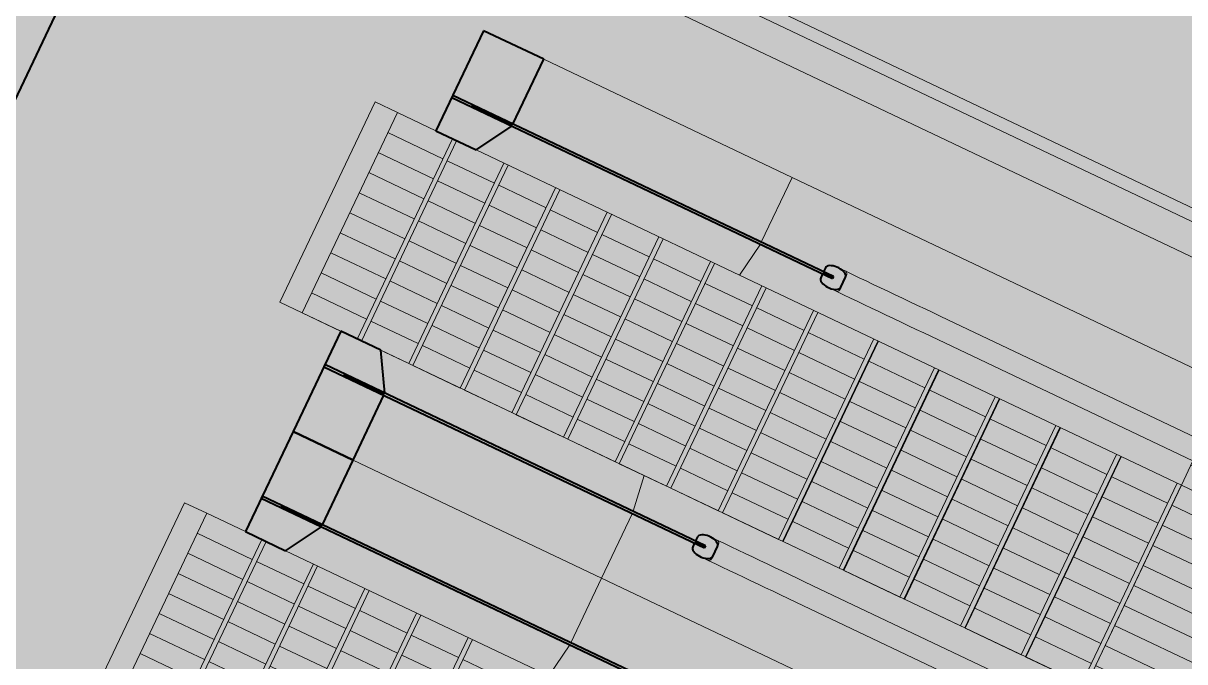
# Model space of a CAD drawing. Extents: x 11425 to 15501, y 6544 to 9114.
# Drawn here: x 11542.74 to 11547.98, y 9087.63 to 9090.51 of the extents above; entities that cross this region are included whole.
import ezdxf

# ---------------------------------------------------------------- set-up
doc = ezdxf.new("R2010")
doc.units = 0
for name, color, linetype, lineweight in [('МГТ-АМ-АР-Стены монолитные', 5, 'Continuous', 40), ('МГТ_АР_Окна', 150, 'Continuous', 9), ('Обобщенные модели', 7, 'Continuous', 18), ('Оборудование', 7, 'Continuous', 35)]:
    doc.layers.add(name, color=color, linetype=linetype, lineweight=lineweight)

msp = doc.modelspace()

# ---------------------------------------------------------------- hatches: boundary and pattern name
at = {"transparency": 33554559}
h = msp.add_hatch(color=1, dxfattribs=at)
h.dxf.hatch_style = 1
h.paths.add_polyline_path([(11469.4433, 8969.1299), (11480.3322, 8962.4013), (11509.0411, 9009.3096), (11498.1248, 9015.9944)])
h.paths.add_polyline_path([(11511.1161, 9098.1937), (11515.024, 9106.4119), (11559.1855, 9085.4126), (11555.2776, 9077.1944)])
at = {"layer": 'Обобщенные модели', "lineweight": 9}
h = msp.add_hatch(dxfattribs=at)
h.set_pattern_fill('FP_93', color=1, scale=0.001, angle=64.5684, style=0, pattern_type=2)
h.set_pattern_definition([(154.5684, (11546.23131, 9087.58616), (0.0429434, 0.09031), [])])
h.paths.add_polyline_path([(11548.451, 9088.3762), (11548.4385, 9088.3505), (11548.435, 9088.3474), (11548.4177, 9088.3437), (11548.4059, 9088.3479), (11548.0154, 9088.5335), (11547.4815, 9087.4106), (11547.8832, 9087.2178), (11547.8897, 9087.2068), (11547.8905, 9087.1975), (11547.8901, 9087.1942), (11547.887, 9087.1901), (11547.8619, 9087.1374), (11547.8576, 9087.1338), (11547.8468, 9087.1302), (11547.841, 9087.1302), (11547.8262, 9087.136), (11547.7536, 9087.1706), (11547.5571, 9087.264), (11547.4385, 9087.3203), (11547.319, 9087.0689), (11548.2571, 9086.6229), (11548.9728, 9088.1281)], flags=0)
at = {"layer": 'Оборудование', "lineweight": 9}
h = msp.add_hatch(dxfattribs=at)
h.set_pattern_fill('FP_81', color=1, scale=0.001, angle=64.5684, style=0, pattern_type=2)
h.set_pattern_definition([(154.5684, (11544.81854, 9088.81159), (0.0429434, 0.09031), [])])
h.paths.add_polyline_path([(11544.4303, 9090.1035), (11544.0009, 9089.2004), (11544.2489, 9089.0825), (11544.6783, 9089.9856), (11544.6043, 9090.0208)], flags=0)
h = msp.add_hatch(dxfattribs=at)
h.set_pattern_fill('FP_82', color=1, scale=0.001, angle=64.5684, style=0, pattern_type=2)
h.set_pattern_definition([(154.5684, (11545.05104, 9088.70104), (0.0429434, 0.09031), [])])
h.paths.add_polyline_path([(11544.6974, 9089.9765), (11544.268, 9089.0734), (11544.4814, 9088.9719), (11544.9108, 9089.875), (11544.7849, 9089.9349)], flags=0)
h = msp.add_hatch(dxfattribs=at)
h.set_pattern_fill('FP_83', color=1, scale=0.001, angle=64.5684, style=0, pattern_type=2)
h.set_pattern_definition([(154.5684, (11545.28354, 9088.59048), (0.0429434, 0.09031), [])])
h.paths.add_polyline_path([(11544.9299, 9089.8659), (11544.5005, 9088.9628), (11544.7139, 9088.8614), (11545.1433, 9089.7645)], flags=0)
h = msp.add_hatch(dxfattribs=at)
h.set_pattern_fill('FP_84', color=1, scale=0.001, angle=64.5684, style=0, pattern_type=2)
h.set_pattern_definition([(154.5684, (11545.51604, 9088.47993), (0.0429434, 0.09031), [])])
h.paths.add_polyline_path([(11545.1624, 9089.7554), (11544.733, 9088.8523), (11544.9464, 9088.7508), (11545.3758, 9089.6539)], flags=0)
h = msp.add_hatch(dxfattribs=at)
h.set_pattern_fill('FP_85', color=1, scale=0.001, angle=64.5684, style=0, pattern_type=2)
h.set_pattern_definition([(154.5684, (11545.74854, 9088.36937), (0.0429434, 0.09031), [])])
h.paths.add_polyline_path([(11545.3949, 9089.6448), (11544.9655, 9088.7417), (11545.1788, 9088.6403), (11545.6083, 9089.5434), (11545.5943, 9089.55)], flags=0)
h = msp.add_hatch(dxfattribs=at)
h.set_pattern_fill('FP_86', color=1, scale=0.001, angle=64.5684, style=0, pattern_type=2)
h.set_pattern_definition([(154.5684, (11545.98103, 9088.25882), (0.0429434, 0.09031), [])])
h.paths.add_polyline_path([(11545.6274, 9089.5343), (11545.198, 9088.6312), (11545.4113, 9088.5297), (11545.8408, 9089.4328)], flags=0)
h = msp.add_hatch(dxfattribs=at)
h.set_pattern_fill('FP_87', color=1, scale=0.001, angle=64.5684, style=0, pattern_type=2)
h.set_pattern_definition([(154.5684, (11546.21353, 9088.14826), (0.0429434, 0.09031), [])])
h.paths.add_polyline_path([(11546.0551, 9089.3309), (11545.8599, 9089.4237), (11545.4305, 9088.5206), (11545.6438, 9088.4192), (11546.0733, 9089.3223)], flags=0)
h = msp.add_hatch(dxfattribs=at)
h.set_pattern_fill('FP_88', color=1, scale=0.001, angle=64.5684, style=0, pattern_type=2)
h.set_pattern_definition([(154.5684, (11546.44603, 9088.03771), (0.0429434, 0.09031), [])])
h.paths.add_polyline_path([(11546.3056, 9089.2118), (11546.0924, 9089.3131), (11545.663, 9088.41), (11545.8763, 9088.3086), (11546.3058, 9089.2117)], flags=0)
h = msp.add_hatch(dxfattribs=at)
h.set_pattern_fill('FP_91', color=1, scale=0.001, angle=64.5684, style=0, pattern_type=2)
h.set_pattern_definition([(154.5684, (11546.71696, 9087.90888), (0.0429434, 0.09031), [])])
h.paths.add_polyline_path([(11546.433, 9089.1512), (11546.3247, 9089.202), (11545.8955, 9088.2995), (11546.1473, 9088.1798), (11546.5767, 9089.0829), (11546.5159, 9089.1118)], flags=0)
h = msp.add_hatch(dxfattribs=at)
h.set_pattern_fill('FP_79', color=1, scale=0.001, angle=64.5684, style=0, pattern_type=2)
h.set_pattern_definition([(154.5684, (11546.99042, 9087.77884), (0.0429434, 0.09031), [])])
h.paths.add_polyline_path([(11546.7847, 9088.984), (11546.5981, 9089.072), (11546.169, 9088.1695), (11546.4207, 9088.0497), (11546.8502, 9088.9528)], flags=0)
h = msp.add_hatch(dxfattribs=at)
h.set_pattern_fill('FP_80', color=1, scale=0.001, angle=64.5684, style=0, pattern_type=2)
h.set_pattern_definition([(154.5684, (11547.26388, 9087.64881), (0.0429434, 0.09031), [])])
h.paths.add_polyline_path([(11546.9767, 9088.8927), (11546.8719, 9088.9425), (11546.4424, 9088.0394), (11546.6942, 9087.9197), (11547.1236, 9088.8228)], flags=0)
h = msp.add_hatch(dxfattribs=at)
h.set_pattern_fill('FP_89', color=1, scale=0.001, angle=64.5684, style=0, pattern_type=2)
h.set_pattern_definition([(154.5684, (11547.53733, 9087.51878), (0.0429434, 0.09031), [])])
h.paths.add_polyline_path([(11547.3971, 9088.6928), (11547.1453, 9088.8125), (11546.7159, 9087.9094), (11546.9676, 9087.7897), (11547.2015, 9088.2815)], flags=0)
h = msp.add_hatch(dxfattribs=at)
h.set_pattern_fill('FP_90', color=1, scale=0.001, angle=64.5684, style=0, pattern_type=2)
h.set_pattern_definition([(154.5684, (11547.81079, 9087.38875), (0.0429434, 0.09031), [])])
h.paths.add_polyline_path([(11547.4188, 9088.6825), (11546.9893, 9087.7794), (11547.2411, 9087.6596), (11547.6705, 9088.5627), (11547.4375, 9088.6736)], flags=0)
h = msp.add_hatch(dxfattribs=at)
h.set_pattern_fill('FP_92', color=1, scale=0.001, angle=64.5684, style=0, pattern_type=2)
h.set_pattern_definition([(154.5684, (11548.08425, 9087.25871), (0.0429434, 0.09031), [])])
h.paths.add_polyline_path([(11547.8983, 9088.4544), (11547.6922, 9088.5524), (11547.2628, 9087.6493), (11547.5146, 9087.5296), (11547.944, 9088.4327)], flags=0)
h = msp.add_hatch(dxfattribs=at)
h.set_pattern_fill('FP_81', color=1, scale=0.001, angle=64.5684, style=0, pattern_type=2)
h.set_pattern_definition([(154.5684, (11543.95968, 9087.0054), (0.0429434, 0.09031), [])])
h.paths.add_polyline_path([(11543.5714, 9088.2973), (11543.142, 9087.3942), (11543.39, 9087.2763), (11543.8194, 9088.1794), (11543.7454, 9088.2146)], flags=0)
h = msp.add_hatch(dxfattribs=at)
h.set_pattern_fill('FP_82', color=1, scale=0.001, angle=64.5684, style=0, pattern_type=2)
h.set_pattern_definition([(154.5684, (11544.19217, 9086.89484), (0.0429434, 0.09031), [])])
h.paths.add_polyline_path([(11543.9261, 9088.1287), (11543.8386, 9088.1703), (11543.4091, 9087.2672), (11543.6225, 9087.1657), (11544.0519, 9088.0688), (11544.0164, 9088.0857)], flags=0)
h = msp.add_hatch(dxfattribs=at)
h.set_pattern_fill('FP_83', color=1, scale=0.001, angle=64.5684, style=0, pattern_type=2)
h.set_pattern_definition([(154.5684, (11544.42467, 9086.78429), (0.0429434, 0.09031), [])])
h.paths.add_polyline_path([(11544.0711, 9088.0597), (11543.6416, 9087.1566), (11543.855, 9087.0552), (11544.2844, 9087.9583)], flags=0)
h = msp.add_hatch(dxfattribs=at)
h.set_pattern_fill('FP_84', color=1, scale=0.001, angle=64.5684, style=0, pattern_type=2)
h.set_pattern_definition([(154.5684, (11544.65717, 9086.67373), (0.0429434, 0.09031), [])])
h.paths.add_polyline_path([(11544.5169, 9087.8477), (11544.3036, 9087.9492), (11543.8741, 9087.0461), (11544.0875, 9086.9446), (11544.1387, 9087.0523)], flags=0)
h = msp.add_hatch(dxfattribs=at)
h.set_pattern_fill('FP_85', color=1, scale=0.001, angle=64.5684, style=0, pattern_type=2)
h.set_pattern_definition([(154.5684, (11544.88967, 9086.56318), (0.0429434, 0.09031), [])])
h.paths.add_polyline_path([(11544.5361, 9087.8386), (11544.1066, 9086.9355), (11544.32, 9086.8341), (11544.7494, 9087.7372), (11544.7354, 9087.7438)], flags=0)
h = msp.add_hatch(dxfattribs=at)
h.set_pattern_fill('FP_86', color=1, scale=0.001, angle=64.5684, style=0, pattern_type=2)
h.set_pattern_definition([(154.5684, (11545.12217, 9086.45262), (0.0429434, 0.09031), [])])
h.paths.add_polyline_path([(11544.7686, 9087.7281), (11544.3391, 9086.825), (11544.5525, 9086.7235), (11544.9819, 9087.6266)], flags=0)

# ---------------------------------------------------------------- linework, layer by layer
at = {"layer": 'МГТ-АМ-АР-Стены монолитные', "color": 1}
msp.add_line((11541.4358, 9087.4858), (11543.3253, 9091.4594), dxfattribs=at)
at = {"layer": 'МГТ_АР_Окна', "color": 1}
for points in [[(11533.4004, 9096.6217), (11558.7775, 9084.5546), (11558.5198, 9084.0128)], [(11536.9711, 9094.8629), (11558.7042, 9084.5286), (11558.4702, 9084.0364)], [(11536.9089, 9094.732), (11558.511, 9084.4599), (11558.3392, 9084.0987)]]:
    msp.add_lwpolyline(points, dxfattribs=at)
at = {"layer": 'Обобщенные модели', "color": 1, "lineweight": 40}
for p, q in [((11544.819, 9090.4723), (11544.6043, 9090.0208)), ((11545.0899, 9090.3435), (11544.819, 9090.4723)), ((11544.9511, 9090.0515), (11545.0899, 9090.3435)), ((11544.6802, 9090.1803), (11544.6759, 9090.1713)), ((11546.3961, 9089.3644), (11544.6802, 9090.1803)), ((11544.6759, 9090.1713), (11546.3918, 9089.3554)), ((11544.7662, 9090.1283), (11544.7705, 9090.1374)), ((11544.9468, 9090.0425), (11544.7662, 9090.1283)), ((11544.7705, 9090.1374), (11544.9511, 9090.0515)), ((11544.7849, 9089.9349), (11544.9468, 9090.0425)), ((11544.6043, 9090.0208), (11544.7849, 9089.9349)), ((11546.3595, 9089.4039), (11546.3509, 9089.3859)), ((11546.3466, 9089.3768), (11546.338, 9089.3588)), ((11546.3918, 9089.3554), (11546.3466, 9089.3768)), ((11546.3509, 9089.3859), (11546.3961, 9089.3644)), ((11546.3961, 9089.3644), (11546.3918, 9089.3554)), ((11546.3918, 9089.3554), (11546.3961, 9089.3644)), ((11546.4283, 9089.3158), (11546.4498, 9089.361)), ((11544.1749, 9089.1177), (11543.9602, 9088.6661)), ((11544.3555, 9089.0318), (11544.1749, 9089.1177)), ((11544.3742, 9088.8383), (11544.3555, 9089.0318)), ((11544.1033, 9088.9672), (11544.099, 9088.9581)), ((11544.099, 9088.9581), (11545.8149, 9088.1422)), ((11545.8192, 9088.1512), (11544.1033, 9088.9672)), ((11544.1893, 9088.9152), (11544.1936, 9088.9242)), ((11544.1936, 9088.9242), (11544.3742, 9088.8383)), ((11544.3699, 9088.8293), (11544.1893, 9088.9152)), ((11544.2311, 9088.5373), (11544.3699, 9088.8293)), ((11543.9602, 9088.6661), (11543.7454, 9088.2146)), ((11543.9602, 9088.6661), (11544.2311, 9088.5373)), ((11544.2311, 9088.5373), (11543.9602, 9088.6661)), ((11544.0922, 9088.2453), (11544.2311, 9088.5373)), ((11543.8213, 9088.3741), (11543.817, 9088.3651)), ((11543.817, 9088.3651), (11545.5329, 9087.5492)), ((11545.5372, 9087.5582), (11543.8213, 9088.3741)), ((11543.9073, 9088.3221), (11543.9116, 9088.3312)), ((11544.0879, 9088.2363), (11543.9073, 9088.3221)), ((11543.9116, 9088.3312), (11544.0922, 9088.2453)), ((11543.7454, 9088.2146), (11543.9261, 9088.1287)), ((11543.9261, 9088.1287), (11544.0879, 9088.2363)), ((11545.7826, 9088.1908), (11545.774, 9088.1727)), ((11545.7697, 9088.1637), (11545.7611, 9088.1456)), ((11545.8149, 9088.1422), (11545.7697, 9088.1637)), ((11545.774, 9088.1727), (11545.8192, 9088.1512)), ((11545.8192, 9088.1512), (11545.8149, 9088.1422)), ((11545.8149, 9088.1422), (11545.8192, 9088.1512)), ((11545.8515, 9088.1027), (11545.8729, 9088.1478))]:
    msp.add_line(p, q, dxfattribs=at)
at = {"layer": 'Обобщенные модели', "color": 1, "lineweight": 9}
for p, q in [((11546.2092, 9089.8113), (11545.0899, 9090.3435)), ((11545.9719, 9089.3705), (11544.7849, 9089.9349)), ((11546.2092, 9089.8113), (11546.0704, 9089.5193)), ((11546.0704, 9089.5193), (11546.2092, 9089.8113)), ((11546.2092, 9089.8113), (11546.9994, 9089.4355)), ((11546.0661, 9089.5102), (11545.9719, 9089.3705)), ((11545.9719, 9089.3705), (11546.0661, 9089.5102)), ((11546.4509, 9089.3881), (11546.4154, 9089.405)), ((11548.1779, 9088.8751), (11546.9994, 9089.4355)), ((11546.7847, 9088.984), (11545.9719, 9089.3705)), ((11546.4515, 9089.3602), (11546.43, 9089.315)), ((11546.43, 9089.315), (11546.4515, 9089.3602)), ((11546.3724, 9089.3147), (11546.408, 9089.2978)), ((11548.0583, 9088.6238), (11546.8799, 9089.1841)), ((11546.837, 9089.0938), (11548.0154, 9088.5335)), ((11544.3555, 9089.0318), (11545.5425, 9088.4674)), ((11547.9632, 9088.4236), (11546.7847, 9088.984)), ((11544.2311, 9088.5373), (11545.3503, 9088.0051)), ((11545.3503, 9088.0051), (11544.2311, 9088.5373)), ((11548.0154, 9088.5335), (11547.9632, 9088.4236)), ((11545.5425, 9088.4674), (11545.4935, 9088.3061)), ((11545.4935, 9088.3061), (11545.5425, 9088.4674)), ((11545.5425, 9088.4674), (11546.3553, 9088.0809)), ((11547.9629, 9088.423), (11547.5337, 9087.5205)), ((11545.4892, 9088.2971), (11545.3503, 9088.0051)), ((11545.3503, 9088.0051), (11545.4892, 9088.2971)), ((11545.8741, 9088.175), (11545.8385, 9088.1919)), ((11545.8746, 9088.147), (11545.8531, 9088.1019)), ((11545.8531, 9088.1019), (11545.8746, 9088.147)), ((11545.1131, 9087.5643), (11543.9261, 9088.1287)), ((11545.7956, 9088.1016), (11545.8311, 9088.0847)), ((11547.5337, 9087.5205), (11546.3553, 9088.0809)), ((11545.3503, 9088.0051), (11545.2115, 9087.7131)), ((11545.2115, 9087.7131), (11545.3503, 9088.0051)), ((11546.1406, 9087.6293), (11545.3503, 9088.0051)), ((11545.3503, 9088.0051), (11546.1406, 9087.6293)), ((11547.4815, 9087.4106), (11546.303, 9087.971)), ((11546.2601, 9087.8807), (11547.4385, 9087.3203)), ((11545.2072, 9087.704), (11545.1131, 9087.5643)), ((11545.1131, 9087.5643), (11545.2072, 9087.704)), ((11547.319, 9087.0689), (11546.1406, 9087.6293)), ((11547.319, 9087.0689), (11546.1406, 9087.6293))]:
    msp.add_line(p, q, dxfattribs=at)
at = {"layer": 'Обобщенные модели', "color": 1}
for p, q in [((11544.2489, 9089.0825), (11544.6783, 9089.9856)), ((11544.6974, 9089.9765), (11544.268, 9089.0734)), ((11544.4814, 9088.9719), (11544.9108, 9089.875)), ((11544.9299, 9089.8659), (11544.5005, 9088.9628)), ((11544.7139, 9088.8614), (11545.1433, 9089.7645)), ((11545.1624, 9089.7554), (11544.733, 9088.8523)), ((11544.9464, 9088.7508), (11545.3758, 9089.6539)), ((11545.3949, 9089.6448), (11544.9655, 9088.7417)), ((11545.1788, 9088.6403), (11545.6083, 9089.5434)), ((11545.6274, 9089.5343), (11545.198, 9088.6312)), ((11545.4113, 9088.5297), (11545.8408, 9089.4328)), ((11545.8599, 9089.4237), (11545.4305, 9088.5206)), ((11545.6438, 9088.4192), (11546.0733, 9089.3223)), ((11546.0924, 9089.3131), (11545.663, 9088.41)), ((11545.8763, 9088.3086), (11546.3058, 9089.2117)), ((11546.3249, 9089.2026), (11545.8955, 9088.2995)), ((11546.1473, 9088.1798), (11546.5767, 9089.0829)), ((11546.5959, 9089.0738), (11546.1664, 9088.1707)), ((11546.4207, 9088.0497), (11546.8502, 9088.9528)), ((11546.8693, 9088.9437), (11546.4399, 9088.0406)), ((11546.6942, 9087.9197), (11547.1236, 9088.8228)), ((11547.1428, 9088.8137), (11546.7133, 9087.9106)), ((11546.9676, 9087.7897), (11547.3971, 9088.6928)), ((11547.4162, 9088.6837), (11546.9868, 9087.7806)), ((11547.2411, 9087.6596), (11547.6705, 9088.5627)), ((11547.6897, 9088.5536), (11547.2603, 9087.6505)), ((11547.5146, 9087.5296), (11547.944, 9088.4327)), ((11547.9632, 9088.4236), (11547.5337, 9087.5205)), ((11543.39, 9087.2763), (11543.8194, 9088.1794)), ((11543.8386, 9088.1703), (11543.4091, 9087.2672)), ((11543.6225, 9087.1657), (11544.0519, 9088.0688)), ((11544.0711, 9088.0597), (11543.6416, 9087.1566)), ((11543.855, 9087.0552), (11544.2844, 9087.9583)), ((11544.3036, 9087.9492), (11543.8741, 9087.0461)), ((11544.0875, 9086.9446), (11544.5169, 9087.8477)), ((11544.5361, 9087.8386), (11544.1066, 9086.9355)), ((11544.32, 9086.8341), (11544.7494, 9087.7372)), ((11544.7686, 9087.7281), (11544.3391, 9086.825))]:
    msp.add_line(p, q, dxfattribs=at)
at = {"layer": 'Обобщенные модели', "color": 1, "lineweight": 40, "flags": 128}
for points in [[(11546.4498, 9089.361), (11546.451, 9089.3655), (11546.4506, 9089.3706), (11546.4487, 9089.3761), (11546.4452, 9089.3818), (11546.4404, 9089.3875), (11546.4344, 9089.3931), (11546.4273, 9089.3983), (11546.4195, 9089.403), (11546.4112, 9089.4069), (11546.4026, 9089.41), (11546.3941, 9089.4122), (11546.386, 9089.4134), (11546.3785, 9089.4135), (11546.3719, 9089.4126), (11546.3664, 9089.4106), (11546.3622, 9089.4077), (11546.3595, 9089.4039)], [(11546.338, 9089.3588), (11546.3368, 9089.3543), (11546.3372, 9089.3492), (11546.3391, 9089.3437), (11546.3426, 9089.338), (11546.3474, 9089.3322), (11546.3534, 9089.3267), (11546.3605, 9089.3215), (11546.3683, 9089.3168), (11546.3766, 9089.3128), (11546.3852, 9089.3097), (11546.3937, 9089.3075), (11546.4018, 9089.3063), (11546.4093, 9089.3062), (11546.4159, 9089.3072), (11546.4214, 9089.3091), (11546.4256, 9089.312), (11546.4283, 9089.3158)], [(11545.8729, 9088.1478), (11545.8741, 9088.1523), (11545.8738, 9088.1574), (11545.8718, 9088.1629), (11545.8684, 9088.1686), (11545.8636, 9088.1744), (11545.8575, 9088.1799), (11545.8505, 9088.1851), (11545.8426, 9088.1898), (11545.8343, 9088.1938), (11545.8257, 9088.1969), (11545.8173, 9088.1991), (11545.8091, 9088.2002), (11545.8016, 9088.2004), (11545.795, 9088.1994), (11545.7895, 9088.1975), (11545.7854, 9088.1945), (11545.7826, 9088.1908)], [(11545.7611, 9088.1456), (11545.7599, 9088.1411), (11545.7603, 9088.136), (11545.7623, 9088.1305), (11545.7657, 9088.1248), (11545.7705, 9088.1191), (11545.7766, 9088.1135), (11545.7836, 9088.1083), (11545.7914, 9088.1036), (11545.7998, 9088.0997), (11545.8083, 9088.0965), (11545.8168, 9088.0944), (11545.8249, 9088.0932), (11545.8324, 9088.0931), (11545.839, 9088.094), (11545.8445, 9088.096), (11545.8487, 9088.0989), (11545.8515, 9088.1027)]]:
    msp.add_lwpolyline(points, dxfattribs=at)
at = {"layer": 'Обобщенные модели', "color": 1, "lineweight": 9, "flags": 128}
for points in [[(11546.4509, 9089.3881), (11546.481, 9089.3738), (11546.5117, 9089.3592), (11546.543, 9089.3444), (11546.5748, 9089.3292), (11546.6071, 9089.3139), (11546.6398, 9089.2983), (11546.673, 9089.2825), (11546.7064, 9089.2666), (11546.7402, 9089.2506), (11546.7741, 9089.2344), (11546.8083, 9089.2182), (11546.8425, 9089.2019), (11546.8768, 9089.1856), (11546.8799, 9089.1841)], [(11546.837, 9089.0938), (11546.8026, 9089.1102), (11546.7684, 9089.1264), (11546.7342, 9089.1427), (11546.7003, 9089.1588), (11546.6665, 9089.1749), (11546.633, 9089.1908), (11546.5999, 9089.2066), (11546.5671, 9089.2222), (11546.5347, 9089.2376), (11546.5029, 9089.2527), (11546.4715, 9089.2676), (11546.4408, 9089.2822), (11546.4107, 9089.2965), (11546.408, 9089.2978)], [(11545.8741, 9088.175), (11545.9041, 9088.1607), (11545.9348, 9088.1461), (11545.9661, 9088.1312), (11545.9979, 9088.1161), (11546.0302, 9088.1007), (11546.063, 9088.0851), (11546.0961, 9088.0694), (11546.1296, 9088.0535), (11546.1633, 9088.0374), (11546.1973, 9088.0213), (11546.2314, 9088.0051), (11546.2656, 9087.9888), (11546.2999, 9087.9725), (11546.303, 9087.971)], [(11546.2601, 9087.8807), (11546.2258, 9087.897), (11546.1915, 9087.9133), (11546.1574, 9087.9295), (11546.1234, 9087.9457), (11546.0896, 9087.9617), (11546.0561, 9087.9776), (11546.023, 9087.9934), (11545.9902, 9088.009), (11545.9578, 9088.0244), (11545.926, 9088.0395), (11545.8946, 9088.0544), (11545.8639, 9088.0691), (11545.8338, 9088.0834), (11545.8311, 9088.0847)]]:
    msp.add_lwpolyline(points, dxfattribs=at)
at = {"layer": 'Обобщенные модели', "color": 1, "lineweight": 9}
for centre, major_axis, start_param, end_param in [((11546.4402, 9089.3656), (0.0107, 0.0226), 4.712389, 6.283185), ((11546.4402, 9089.3656), (-0.0107, -0.0226), 1.570796, 3.141593), ((11546.4187, 9089.3204), (0.0107, 0.0226), 3.141593, 4.712389), ((11546.4187, 9089.3204), (0.0107, 0.0226), 3.141593, 4.712389), ((11545.8633, 9088.1524), (0.0107, 0.0226), 4.712389, 6.283185), ((11545.8633, 9088.1524), (0.0107, 0.0226), 4.712389, 6.283185), ((11545.8418, 9088.1072), (0.0107, 0.0226), 3.141593, 4.712389), ((11545.8418, 9088.1072), (0.0107, 0.0226), 3.141593, 4.712389)]:
    msp.add_ellipse(centre, major_axis=major_axis, ratio=0.5, start_param=start_param, end_param=end_param, dxfattribs=at)
at = {"layer": 'Оборудование', "color": 1, "lineweight": 9}
for p, q in [((11544.3299, 9090.1513), (11543.9004, 9089.2482)), ((11544.4303, 9090.1035), (11544.3299, 9090.1513)), ((11544.0009, 9089.2004), (11544.4303, 9090.1035)), ((11544.4303, 9090.1035), (11544.6043, 9090.0208)), ((11544.6783, 9089.9856), (11544.2489, 9089.0825)), ((11544.9108, 9089.875), (11544.4814, 9088.9719)), ((11545.1433, 9089.7645), (11544.7139, 9088.8614)), ((11545.3758, 9089.6539), (11544.9464, 9088.7508)), ((11545.6083, 9089.5434), (11545.1788, 9088.6403)), ((11545.8408, 9089.4328), (11545.4113, 9088.5297)), ((11546.0733, 9089.3223), (11545.6438, 9088.4192)), ((11543.9004, 9089.2482), (11544.0009, 9089.2004)), ((11544.1749, 9089.1177), (11544.0009, 9089.2004)), ((11546.3058, 9089.2117), (11545.8763, 9088.3086)), ((11546.5767, 9089.0829), (11546.1473, 9088.1798)), ((11546.5984, 9089.0726), (11546.169, 9088.1695)), ((11546.8502, 9088.9528), (11546.4207, 9088.0497)), ((11546.8719, 9088.9425), (11546.4424, 9088.0394)), ((11547.1236, 9088.8228), (11546.6942, 9087.9197)), ((11547.1453, 9088.8125), (11546.7159, 9087.9094)), ((11547.3971, 9088.6928), (11546.9676, 9087.7897)), ((11547.4188, 9088.6825), (11546.9893, 9087.7794)), ((11547.6705, 9088.5627), (11547.2411, 9087.6596)), ((11547.6922, 9088.5524), (11547.2628, 9087.6493)), ((11547.944, 9088.4327), (11547.5146, 9087.5296)), ((11543.471, 9088.3451), (11543.0416, 9087.442)), ((11543.142, 9087.3942), (11543.5714, 9088.2973)), ((11543.5714, 9088.2973), (11543.471, 9088.3451)), ((11543.5714, 9088.2973), (11543.7454, 9088.2146)), ((11543.8194, 9088.1794), (11543.39, 9087.2763)), ((11544.0519, 9088.0688), (11543.6225, 9087.1657)), ((11544.2844, 9087.9583), (11543.855, 9087.0552)), ((11544.5169, 9087.8477), (11544.0875, 9086.9446)), ((11544.7494, 9087.7372), (11544.32, 9086.8341))]:
    msp.add_line(p, q, dxfattribs=at)

doc.saveas('drawing.dxf')
